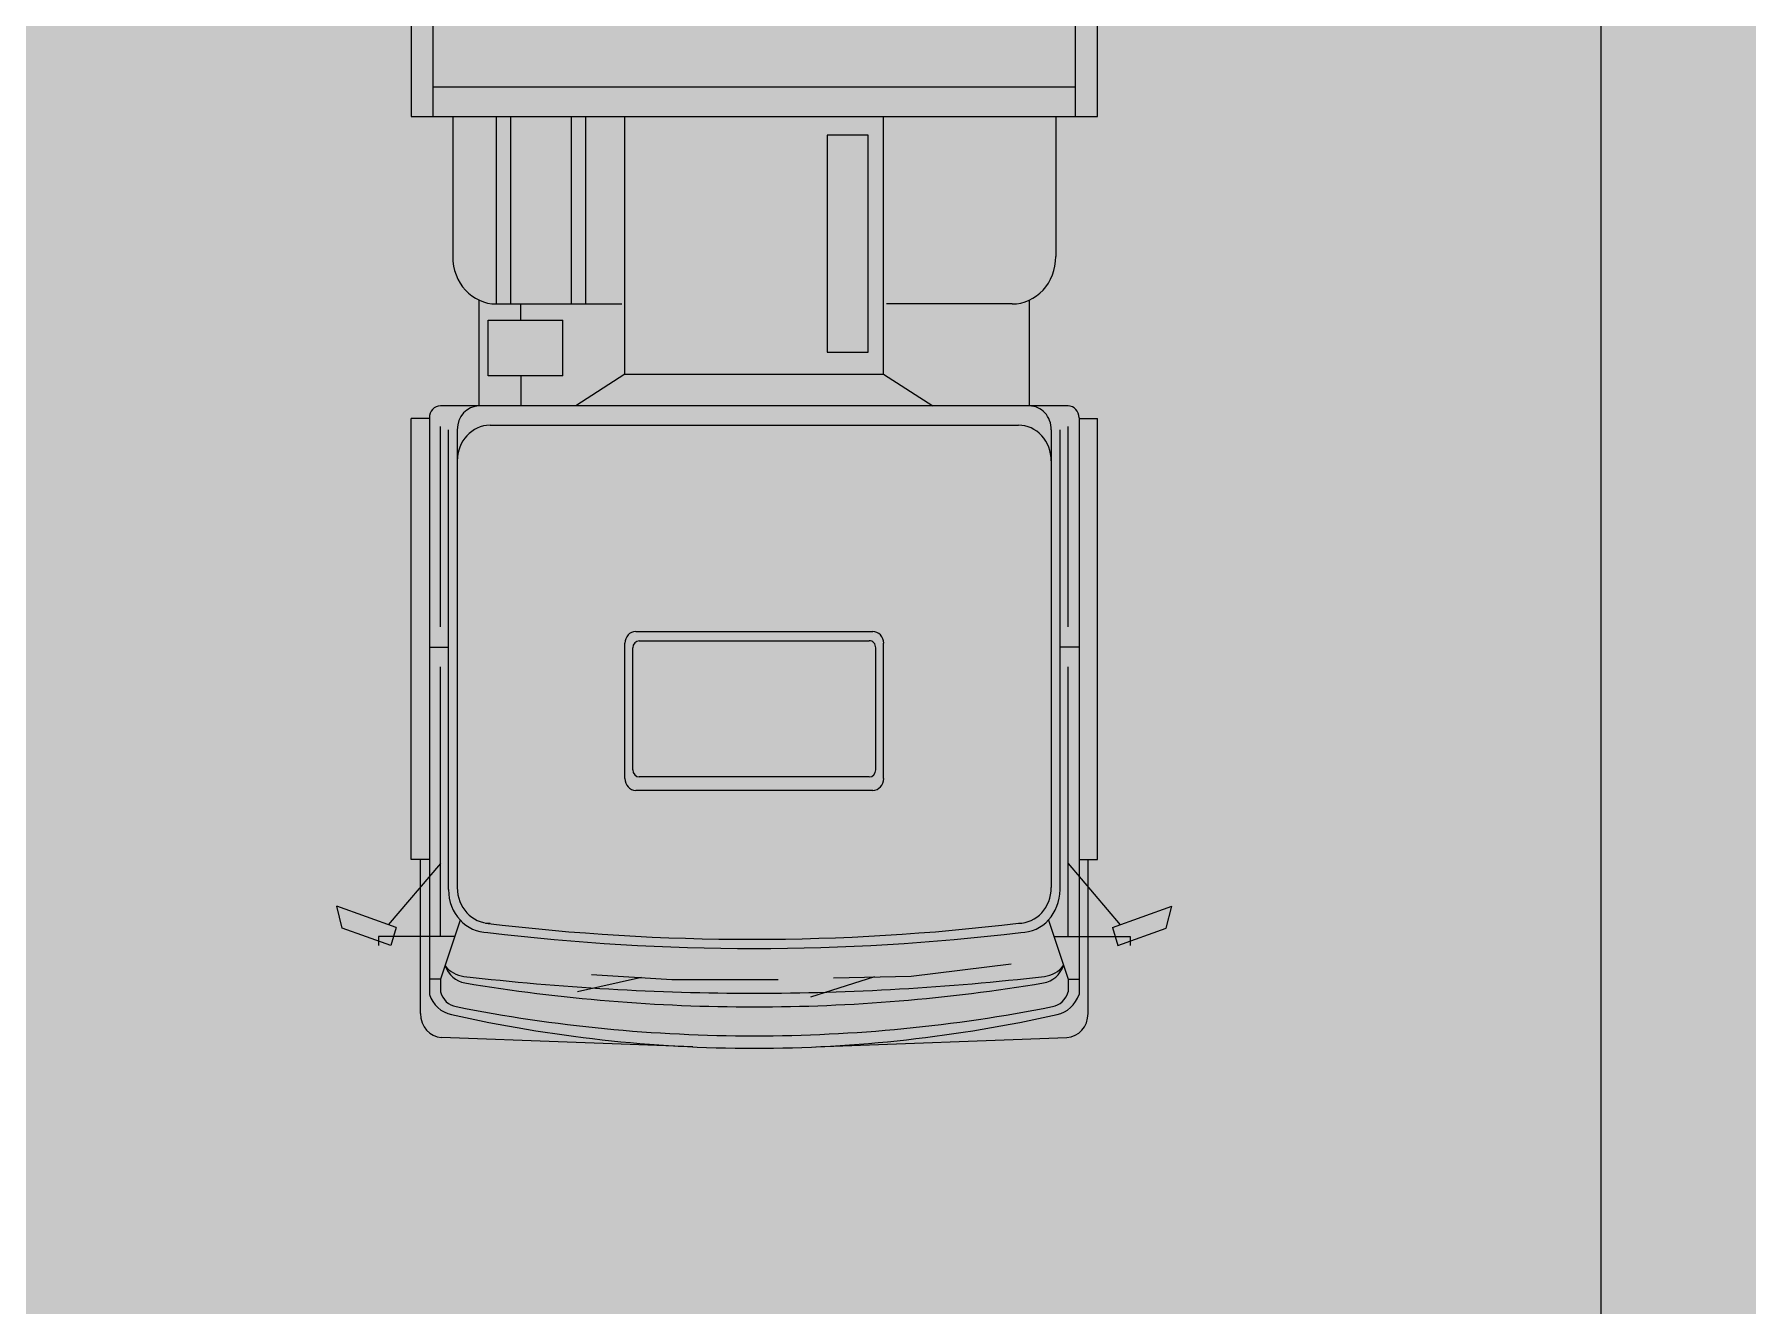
# Model space of a CAD drawing. Header units: millimetres. Extents: x -284281 to 1648660, y -821378 to -151356.
# Drawn here: x 212100 to 218341, y -204629 to -199998 of the extents above; entities that cross this region are included whole.
import ezdxf

# ---------------------------------------------------------------- set-up
doc = ezdxf.new("R2010")
doc.units = ezdxf.units.MM
doc.header["$MEASUREMENT"] = 0
doc.layers.add('Cars', color=7, linetype='Continuous')
doc.layers.add('Sols_ Dalles', color=7, linetype='Continuous')

# ---------------------------------------------------------------- blocks, each defined once
blk = doc.blocks.new('Truck Elev 02 16')
at = {"layer": 'Cars', "color": 25, "linetype": 'Continuous', "lineweight": 5, "true_color": 0x9a6861}
for p, q in [((-439.2, 1304.4), (-517, 1520.4)), ((-437.6, 1500.6), (-517, 1520.4)), ((-374.1, 1324.2), (-437.6, 1500.6)), ((-673.3, 1143.4), (-449.5, 1332.9)), ((-439.2, 1304.4), (-374.1, 1324.2)), ((-406.6, 1091.4), (-406.6, 1369.2)), ((-406.6, 1369.2), (-374.1, 1369.2)), ((-3393.4, 1250.1), (-15000.1, 1250.1)), ((-3393.4, -1250.1), (-3393.4, 1250.1)), ((-2293.2, 1183.1), (-2293.2, 1250.1)), ((-686.9, 1250.1), (-2293.2, 1250.1)), ((-686.9, 1183.1), (-686.9, 1250.1)), ((-125.9, 1215.7), (-686.9, 1215.7)), ((-3393.4, 1170.6), (-15000.1, 1170.6)), ((-3501.1, -1170.6), (-3501.1, 1170.6)), ((-2339.3, 1143.4), (-2339.3, -1143.4)), ((-2296, 1183.1), (-196.2, 1183.1)), ((-1534.5, 1143.4), (-2264, 1143.4)), ((-1460.8, 1183.1), (-1460.8, 1113.6)), ((-406.6, 1143.4), (-1388.8, 1143.4)), ((-466.8, 1071.3), (-251, 1143.4)), ((-251, 1143.4), (-251, 1183.1)), ((-251, 1143.4), (-205.3, 1143.4)), ((-5, 224), (-39.3, 1138.9)), ((-3393.4, 1098.4), (-2883.9, 1098.4)), ((-577.5, 1113.6), (-2252.7, 1113.6)), ((-2252.7, 1081.8), (-585.2, 1081.8)), ((-2339.3, 1002.3), (-2724.8, 1002.3)), ((-2710.7, 939.4), (-2710.7, 482)), ((-2269, -962.5), (-2269, 962.5)), ((-262.6, 571), (-307.2, 936.3)), ((-2454.7, 471.3), (-2339.3, 650.5)), ((-256.2, 288.3), (-262.6, 571)), ((-2454.7, 471.3), (-3393.4, 471.3)), ((-2454.7, -471.3), (-2454.7, 471.3)), ((-982.5, 471.3), (-1474.7, 471.3)), ((-1014.2, 442.5), (-1458, 442.5)), ((-259.6, 438.1), (-186.2, 205.4)), ((-2535.1, 414.5), (-3325.6, 414.5)), ((-3325.6, 414.5), (-3325.6, 265.6)), ((-2535.1, 265.6), (-2535.1, 414.5)), ((-1518, -431.6), (-1518, 431.6)), ((-1484, -418.7), (-1484, 418.7)), ((-988.2, 418.7), (-988.2, -418.7)), ((-939.2, 431.6), (-939.2, -431.6)), ((-3325.6, 265.6), (-2535.1, 265.6)), ((-249.9, -300.8), (-249.9, 86.9)), ((-5, -224), (-39.3, -1138.9)), ((-269, -592.3), (-249.9, -300.8)), ((-257.1, -411.3), (-205.3, -644)), ((-2454.7, -471.3), (-3393.4, -471.3)), ((-2710.7, -939.4), (-2710.7, -482)), ((-2454.7, -471.3), (-2339.3, -650.5)), ((-982.5, -471.3), (-1474.7, -471.3)), ((-1014.2, -442.5), (-1458, -442.5)), ((-2710.7, -612.9), (-3393.4, -612.9)), ((-2710.7, -665.2), (-3393.4, -665.2)), ((-2448.6, -697.1), (-2651.5, -697.1)), ((-2651.5, -968.9), (-2651.5, -697.1)), ((-2448.6, -697.1), (-2448.6, -968.9)), ((-2651.5, -849.7), (-2710.7, -849.7)), ((-2448.6, -849.7), (-2339.3, -849.7)), ((-2710.7, -887.1), (-3393.4, -887.1)), ((-2710.7, -939.4), (-3393.4, -939.4)), ((-2448.6, -968.9), (-2651.5, -968.9)), ((-2339.3, -1002.3), (-2724.8, -1002.3)), ((-3393.4, -1098.4), (-2883.9, -1098.4)), ((-2252.7, -1081.8), (-585.2, -1081.8)), ((-577.5, -1113.6), (-2252.7, -1113.6)), ((-1460.8, -1183.1), (-1460.8, -1113.6)), ((-466.8, -1071.3), (-251, -1143.4)), ((-406.6, -1091.4), (-406.6, -1369.2)), ((-15000.1, -1170.6), (-3393.4, -1170.6)), ((-2296, -1183.1), (-196.2, -1183.1)), ((-2293.2, -1183.1), (-2293.2, -1250.1)), ((-1534.5, -1143.4), (-2264, -1143.4)), ((-406.6, -1143.4), (-1388.8, -1143.4)), ((-686.9, -1183.1), (-686.9, -1250.1)), ((-673.3, -1143.4), (-449.5, -1332.9)), ((-251, -1143.4), (-251, -1183.1)), ((-251, -1143.4), (-205.3, -1143.4)), ((-125.9, -1215.7), (-686.9, -1215.7)), ((-15000.1, -1250.1), (-3393.4, -1250.1)), ((-686.9, -1250.1), (-2293.2, -1250.1)), ((-439.2, -1304.4), (-517, -1520.4)), ((-439.2, -1304.4), (-374.1, -1324.2)), ((-374.1, -1324.2), (-437.6, -1500.6)), ((-406.6, -1369.2), (-374.1, -1369.2)), ((-437.6, -1500.6), (-517, -1520.4))]:
    blk.add_line(p, q, dxfattribs=at)
for centre, major_axis, start_param, end_param in [((-125.9, 1136.2), (86.6, 0), 0.034424, 1.570796), ((-2296, 1143.4), (43.3, 0), 1.570796, 3.141593), ((-376.9, 1046), (115.9, 0), 0.106537, 0.859153), ((-338.9, 1039.5), (102.1, 0), 0.151985, 1.19291), ((-228.6, 1074.9), (78.1, 0), 0.151396, 1.26753), ((-234.8, 1085), (113.6, 0), 0.175438, 1.224046), ((-2883.9, 939.4), (173.2, 0), 0, 1.570796), ((-2252.7, 1002.3), (86.6, 0), 1.570796, 3.141593), ((-2139.1, 962.5), (129.9, 0), 1.570796, 3.141593), ((-585.2, 962.5), (129.9, 0), 0, 1.570796), ((-577.5, 970.5), (155.9, 0), 0, 1.570796), ((-6677.4, 0), (6632.3, 0), 0, 0.179233), ((-5930.8, 0), (5930.8, 0), 0, 0.203972), ((-11028.2, 0), (10827.9, 0), 0, 0.106537), ((-7729.5, 0), (7578.9, 0), 0, 0.151985), ((-9964.1, -8), (9567.3, 0), 6.172496, 6.393874), ((-9930.4, 0), (9567.3, 0), 6.172496, 6.393874), ((-1474.7, 431.6), (43.3, 0), 1.570796, 3.141593), ((-1458, 418.7), (26, 0), 1.570796, 3.141593), ((-1014.2, 418.7), (26, 0), 0, 1.570796), ((-982.5, 431.6), (43.3, 0), 0, 1.570796), ((-11028.2, 0), (10827.9, 0), 6.176648, 6.283185), ((-5930.8, 0), (5930.8, 0), 6.079213, 6.283185), ((-7729.5, 0), (7578.9, 0), 6.1312, 6.283185), ((-6677.4, 0), (6632.3, 0), 6.103952, 6.283185), ((-1474.7, -431.6), (43.3, 0), 3.141593, 4.712389), ((-1458, -418.7), (26, 0), 3.141593, 4.712389), ((-1014.2, -418.7), (26, 0), 4.712389, 6.283185), ((-982.5, -431.6), (43.3, 0), 4.712389, 6.283185), ((-2883.9, -939.4), (173.2, 0), 4.712389, 6.283185), ((-2139.1, -962.5), (129.9, 0), 3.141593, 4.712389), ((-585.2, -962.5), (129.9, 0), 4.712389, 6.283185), ((-577.5, -970.5), (155.9, 0), 4.712389, 6.283185), ((-2252.7, -1002.3), (86.6, 0), 3.141593, 4.712389), ((-338.9, -1039.5), (102.1, 0), 5.090275, 6.1312), ((-376.9, -1046), (115.9, 0), 5.424032, 6.176648), ((-228.6, -1074.9), (78.1, 0), 5.015656, 6.13179), ((-234.8, -1085), (113.6, 0), 5.059139, 6.107747), ((-2296, -1143.4), (43.3, 0), 3.141593, 4.712389), ((-125.9, -1136.2), (86.6, 0), 4.712389, 6.248762)]:
    blk.add_ellipse(centre, major_axis=major_axis, ratio=0.918295, start_param=start_param, end_param=end_param, dxfattribs=at)

msp = doc.modelspace()

# ---------------------------------------------------------------- hatches: boundary and pattern name
at = {"linetype": 'Continuous', "lineweight": 0, "true_color": 0x6f6f6f}
h = msp.add_hatch(color=8, dxfattribs=at)
h.paths.add_polyline_path([(141848.4421, -295062.57111), (269220.82107, -293826.86817), (269220.82107, -270902.73426), (268763.04853, -270902.73426), (254213.59981, -271040.57524), (254213.59981, -163437.63526), (153156.19977, -163437.63526), (153156.19977, -271040.57524), (153182.9625, -271040.57014), (153183.14559, -272000.51417, -0.4094273642), (149183.68145, -275935.04226), (141848.4421, -275935.04226)])
h.paths.add_polyline_path([(158435.58359, -260639.95299), (155145.58359, -260639.95299), (155145.58359, -248364.9528), (155145.58359, -243089.97435), (155145.58359, -242189.97435), (158435.58359, -242189.97435)], flags=0)
h.paths.add_polyline_path([(161503.43335, -171995.57011), (161503.43335, -193810.57122), (161503.43335, -230015.57011), (161503.43335, -260810.57129), (196775.04197, -260810.57129), (196775.04197, -222495.57011), (186955.54197, -222495.57011), (186955.54197, -218295.57011), (196754.55038, -218295.57011), (196754.55038, -208495.57004), (196754.55038, -204495.57011), (193355.54197, -204495.57011), (193355.54197, -195161.53481), (195576.03357, -195161.53481), (195576.03357, -189810.57129), (217850.06795, -189810.57129), (217850.06795, -262266.88531), (245610.04479, -262266.88531), (245610.04479, -253395.57129), (245626.03357, -253395.57129), (246426.03357, -253395.57129), (247826.03357, -253395.57129), (247826.03357, -248005.57129), (247826.03357, -246605.57129), (245626.03357, -246605.57129), (245610.04479, -246605.57129), (245610.04479, -171995.57011), (212806.27958, -171995.57011)], flags=0)
h.paths.add_polyline_path([(162737.04244, -269433.91257, -0.0903186603), (162858.77258, -268727.62319, -0.2014487277), (163912.63869, -267592.73981, -0.1042114453), (164718.00561, -267415.05524), (165317.97869, -267409.37112, -0.1040446075), (166125.35422, -267571.24421, -0.2382554567), (167284.25653, -268953.31764, -0.0551886218), (167336.83602, -269390.33428), (167338.93075, -269611.43843), (167351.04633, -270890.26697), (167092.5827, -271892.76052, -0.2679491924), (165370.08316, -272909.1243), (164770.11009, -272914.80843, -0.1937174639), (163379.25202, -272370.18517, -0.0705687558), (163028.66346, -271931.26196, -0.1316524976), (162751.25276, -270933.84526)], flags=0)
h.paths.add_polyline_path([(175327.75206, -275599.00212, -0.4157910988), (173316.98603, -273599.0311), (173316.98603, -273452.05237), (173330.48786, -267377.82411, -0.3805567013), (175316.98603, -265609.82626), (175394.71409, -265609.82626), (175394.71409, -270609.82626), (190394.71409, -270609.82626), (190394.71409, -265609.82626), (195356.19118, -265609.82626, -0.4142135624), (196856.19118, -267109.82626), (196856.19118, -273660.69924, -0.3455016121), (195137.28541, -275433.43196)], flags=0)
h.paths.add_polyline_path([(205510.09252, -271504.08297, -0.1344739343), (205230.94767, -270484.93746), (205230.94767, -268984.93746, -0.4142135624), (207230.94767, -266984.93746), (207830.94767, -266984.93746, -0.4142135624), (209830.94767, -268984.93746), (209830.94767, -270484.93746, -0.1288203455), (209574.03043, -271465.58136, -0.2709362909), (207830.94767, -272484.93746), (207230.94767, -272484.93746, -0.2649799965)], flags=0)
h.paths.add_polyline_path([(217862.68721, -273329.32486), (217869.94938, -267730.33623, -0.0985615086), (218100.71805, -266943.72092), (218117.68082, -266951.54513, -0.2588490016), (219955.479, -265605.82722), (219953.14148, -265587.29374), (220637.56856, -265587.29374), (220637.56856, -265687.29374), (220637.56856, -270687.29374), (250537.56856, -270687.29374), (250537.56856, -265687.29374), (252208.00356, -265687.29374), (254186.29382, -265687.29374), (254186.29382, -267687.29374), (254186.29382, -271062.25464, 0.001345761), (254186.3228, -271073.02067), (254197.20856, -273095.23292, -0.4142135624), (252208.00356, -275105.96997), (243484.53401, -275105.96997, -0.0051889555), (243431.43827, -275116.10287), (235447.992, -275196.19066), (220071.01237, -275253.23979, -0.3865533313), (217873.0891, -273475.38502, -0.0251892193)], flags=0)
at = {"layer": 'Sols_ Dalles', "linetype": 'Continuous', "lineweight": 0, "true_color": 0x2e271c}
msp.add_hatch(color=250, dxfattribs=at).paths.add_polyline_path([(161503.43335, -171995.57011), (161503.43335, -230015.57011), (161503.43335, -260810.57129), (196775.04197, -260810.57129), (196775.04197, -260795.57129), (196775.04197, -258649.98223), (196775.04197, -258010.55782), (196775.04197, -222495.57011), (186955.54197, -222495.57011), (186955.54197, -218295.57011), (196754.55038, -218295.57011), (196754.55038, -204495.57011), (193355.54197, -204495.57011), (193355.54197, -195161.53481), (195576.03357, -195161.53481), (195576.03357, -189810.57129), (217805.54197, -189810.57129), (217805.54197, -253395.57011), (217805.54197, -253415.57129), (219205.54197, -253415.57129), (219205.54197, -253395.57011), (219205.54197, -188410.57129), (191955.54197, -188410.57129), (191955.54197, -190035.07573), (194140.4759, -190023.06089), (194160.9675, -193749.51998), (191976.03357, -193761.53481), (191955.54197, -200380.57011), (191955.54197, -205895.57011), (195354.55038, -205895.57011), (195354.55038, -216895.57011), (185555.54197, -216895.57011), (185555.54197, -223895.57011), (195354.55038, -223895.57011), (195354.55038, -258649.98223), (195354.55038, -259410.57129), (163990.22193, -259410.57129), (162860.68142, -259410.57129), (162860.68142, -231415.57011), (162860.68142, -173395.57011), (244226.03357, -173395.57011), (244226.03357, -248005.57129), (245626.03357, -248005.57129), (246426.03357, -248005.57129), (246426.03357, -251817.03038), (245610.04479, -251817.03038), (244211.03357, -251817.03038), (244211.03357, -253395.57129), (246426.03357, -253395.57129), (247826.03357, -253395.57129), (247826.03357, -248005.57129), (247826.03357, -246605.57129), (245626.03357, -246605.57129), (245626.03357, -171995.57011)])

# ---------------------------------------------------------------- linework, layer by layer
at = {"layer": 'Sols_ Dalles', "color": 250, "linetype": 'Continuous', "lineweight": 5, "true_color": 0x1f1f1f}
msp.add_lwpolyline([(195576.03357, -189810.57129), (217805.54197, -189810.57129), (217805.54197, -253395.57011)], dxfattribs=at)

# ---------------------------------------------------------------- block references
at = {"layer": 'Cars', "color": 7, "linetype": 'Continuous', "lineweight": 5, "zscale": 1000, "rotation": 269.9999999999999}
msp.add_blockref('Truck Elev 02 16', (214722.22004, -203691.28003), dxfattribs=at)

doc.saveas('drawing.dxf')
